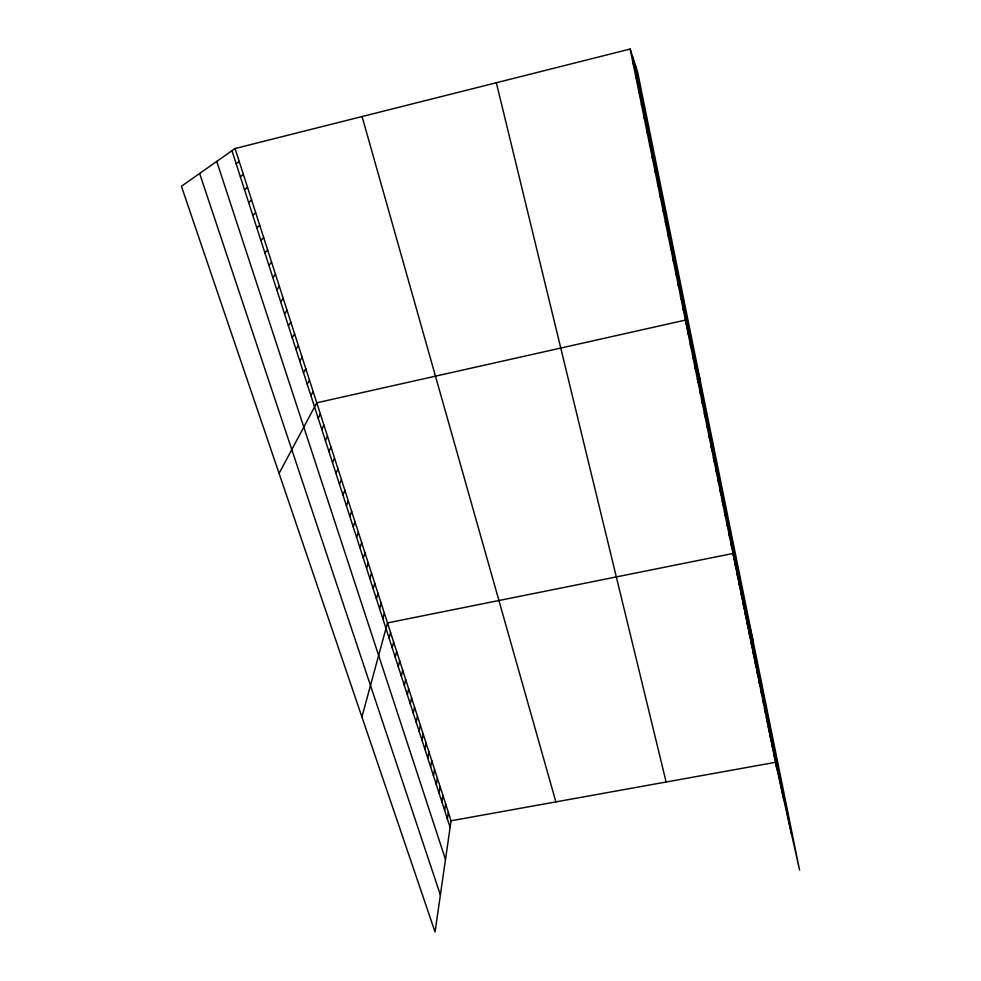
<?xml version="1.0" encoding="UTF-8"?>
<svg xmlns="http://www.w3.org/2000/svg" width="981" height="981" viewBox="0 0 981 981"><rect width="100%" height="100%" fill="white"/><g stroke="black" fill="none" stroke-linecap="round" stroke-linejoin="round"><path stroke-width="1.47" d="M451.064 820.778L435.049 931.95L181.424 186.28L235.06 148.523L630.158 49.05L637.724 72.533L799.576 870.135L775.456 762.311L451.064 820.778L235.06 148.523M447.385 818.927L448.354 812.342M444.626 810.404L445.632 803.856M441.867 801.82L442.885 795.321M439.083 793.188L440.126 786.737M436.287 784.506L437.354 778.092M433.467 775.775L434.558 769.398M430.634 766.983L431.75 760.655M427.777 758.141L428.918 751.863M424.92 749.251L426.085 743.022M422.026 740.299L423.216 734.119M419.12 731.286L420.346 725.155M416.202 722.237L417.452 716.142M413.271 713.113L414.534 707.08M410.316 703.941L411.603 697.957M407.336 694.72L408.648 688.785M404.344 685.425L405.68 679.551M401.327 676.081L402.7 670.256M398.298 666.675L399.696 660.9M395.245 657.221L396.667 651.494M392.179 647.693L393.626 642.028M389.089 638.116L390.573 632.5M361.915 716.927L387.495 622.91L732.917 553.492L753.236 641.746M382.798 618.606L384.344 613.113M379.598 608.674L381.168 603.229M376.373 598.68L377.979 593.297M373.123 588.625L374.767 583.303M369.862 578.496L371.529 573.235M366.575 568.293L368.267 563.106M363.264 558.042L364.993 552.904M359.941 547.705L361.695 542.64M356.594 537.306L358.372 532.303M353.209 526.846L355.036 521.904M349.812 516.313L351.676 511.432M346.391 505.705L348.28 500.899M342.958 495.025L344.871 490.292M339.487 484.271L341.449 479.611M335.993 473.443L337.991 468.857M332.485 462.554L334.509 458.029M328.954 451.579L331.014 447.14M325.385 440.53L327.482 436.165M321.805 429.408L323.938 425.116M318.187 418.213L320.358 413.994M279.082 473.418L316.765 402.799L685.376 320.1L700.422 381.511M310.891 395.576L313.135 391.517M307.212 384.147L309.493 380.162M303.497 372.633L305.814 368.733M299.757 361.033L302.123 357.219M295.992 349.359L298.396 345.631M292.203 337.599L294.643 333.957M288.389 325.766L290.866 322.209M284.539 313.834L287.065 310.364M280.664 301.829L283.239 298.445M276.765 289.726L279.377 286.44M272.841 277.549L275.489 274.349M268.88 265.275L271.578 262.172M264.895 252.914L267.641 249.91M260.885 240.455L263.668 237.549M256.838 227.923L259.671 225.103M252.767 215.28L255.636 212.57M248.671 202.564L251.59 199.952M244.539 189.738L247.494 187.236M240.37 176.825L243.386 174.422M236.176 163.815L239.241 161.522M199.634 173.465L440.383 894.93M216.74 161.411L445.497 859.479M231.945 150.706L450.107 827.4M632.99 62.943L633.456 64.427M635.798 76.739L636.289 78.333M638.582 90.424L639.097 92.14M641.353 103.998L641.881 105.838M644.1 117.475L644.652 119.424M362.063 116.543L555.871 801.894M646.822 130.853L647.399 132.925M649.532 144.133L650.133 146.316M652.218 157.316L652.831 159.596M654.879 170.387L655.516 172.791M657.528 183.373L658.19 185.875M660.152 196.261L660.838 198.873M662.751 209.051L663.463 211.773M665.339 221.755L666.062 224.575M667.914 234.361L668.65 237.279M670.452 246.881L671.225 249.897M672.991 259.303L673.775 262.418M675.504 271.639L676.301 274.852M677.994 283.889L678.815 287.188M680.471 296.041L681.317 299.438M682.935 308.12L683.794 311.602M687.804 332.007L688.699 335.674M690.207 343.816L691.115 347.581M692.598 355.551L693.53 359.402M496.349 82.735L666.136 782.016M694.965 367.213L695.909 371.137M697.332 378.776L698.288 382.786M699.661 390.266L700.642 394.362M701.991 401.683L702.985 405.852M704.297 413.013L705.314 417.268M706.59 424.258L707.62 428.599M708.871 435.441L709.913 439.856M711.127 446.539L712.181 451.027M713.371 457.563L714.45 462.125M715.603 468.513L716.694 473.149M717.822 479.39L718.926 484.099M720.017 490.193L721.133 494.976M722.2 500.911L723.328 505.767M724.37 511.579L725.523 516.496M726.529 522.162L727.694 527.153M728.675 532.671L729.839 537.735M730.796 543.118L731.985 548.244M734.977 563.634L736.191 568.894M737.038 573.701L738.252 579.023M739.073 583.72L740.299 589.103M741.096 593.652L742.335 599.097M743.108 603.536L744.371 609.042M745.106 613.358L746.382 618.913M747.093 623.107L748.38 628.735M749.067 632.806L750.355 638.484M751.029 642.432L752.329 648.171M752.979 651.997L754.291 657.797M754.916 661.513L756.241 667.362M756.842 670.967L758.178 676.865M758.754 680.36L760.103 686.308M760.655 689.692L762.016 695.701M762.544 698.963L763.917 705.02M764.42 708.184L765.805 714.291M766.296 717.344L767.682 723.5M768.148 726.443L769.545 732.66M769.987 735.492L771.397 741.759M771.814 744.493L773.236 750.796M773.641 753.433L775.064 759.785M635.148 64.525L791.52 834.144M632.733 57.033L783.831 799.748M630.158 49.05L776.878 768.712"/></g></svg>
